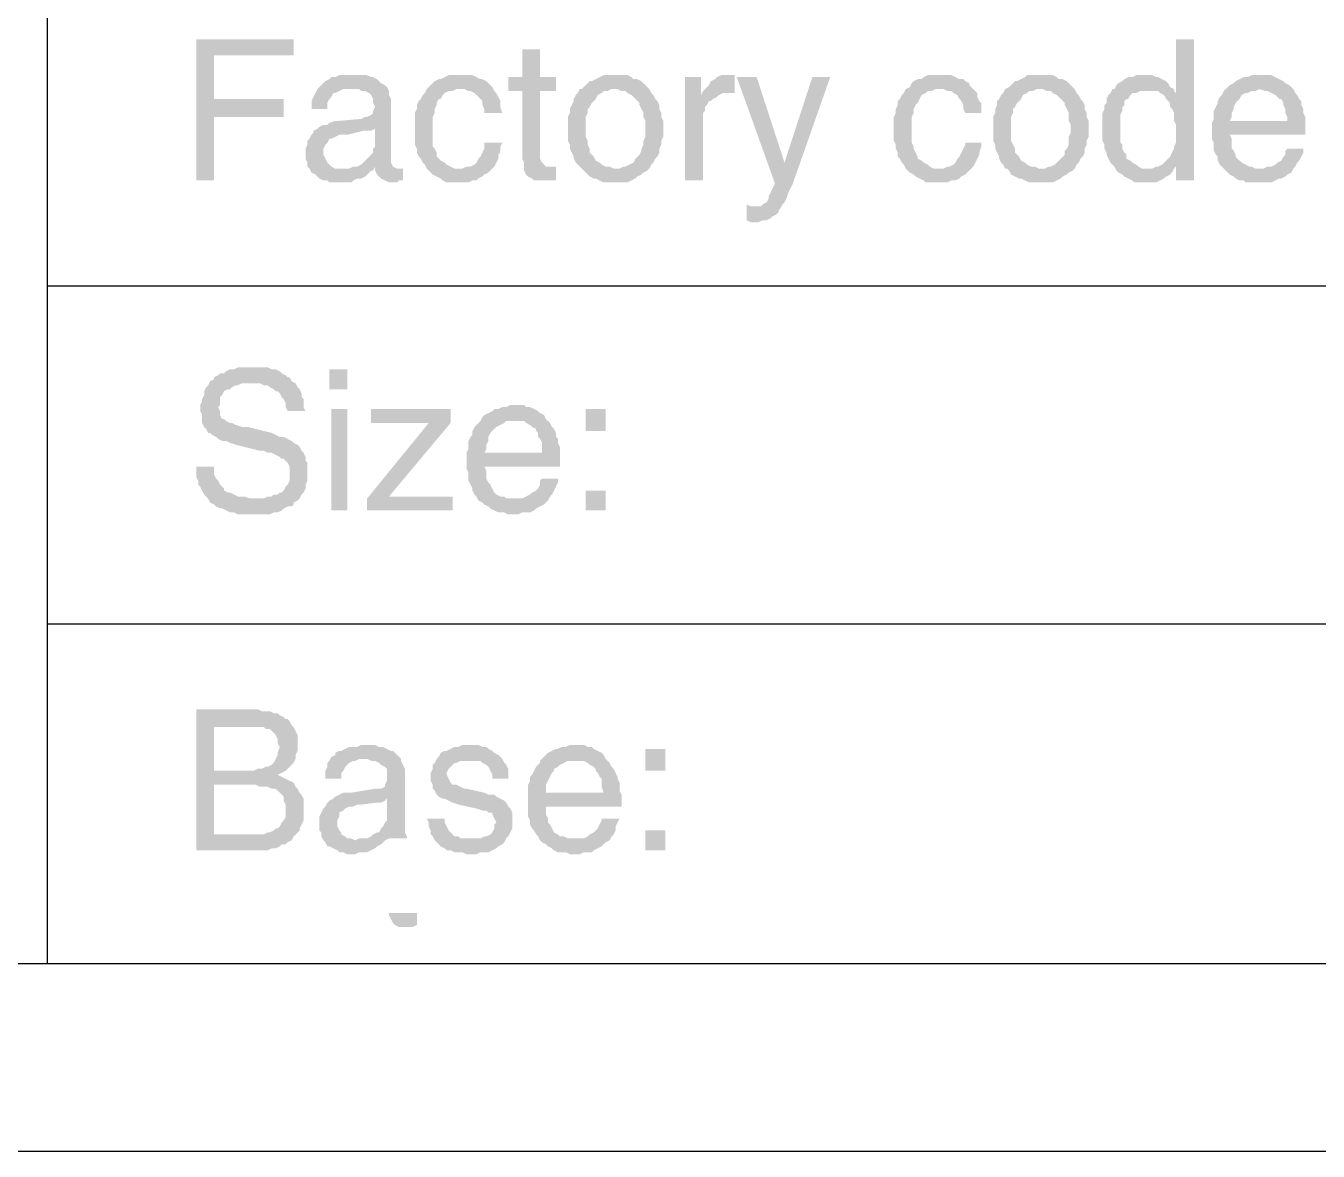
# Model space of a CAD drawing. Header units: inches. Extents: x 3613 to 8393, y -2205 to -794.
# Drawn here: x 3632.26 to 3661.61, y -1525.35 to -1499.8 of the extents above; entities that cross this region are included whole.
import ezdxf

# ---------------------------------------------------------------- set-up
doc = ezdxf.new("R2010")
doc.units = ezdxf.units.IN
doc.header["$MEASUREMENT"] = 0

msp = doc.modelspace()

# ---------------------------------------------------------------- hatches: boundary and pattern name
at = {"transparency": 33554559}
for points in [[(3638.342, -1500.109), (3636.13, -1500.109), (3636.13, -1503.313), (3636.536, -1503.313), (3636.536, -1501.869), (3638.116, -1501.869), (3638.116, -1501.463), (3636.536, -1501.463), (3636.536, -1500.47), (3638.342, -1500.47), (3638.342, -1500.289)], [(3658.786, -1500.109), (3658.38, -1500.109), (3658.38, -1501.328), (3658.019, -1501.328), (3658.109, -1501.373), (3658.155, -1501.463), (3658.2, -1501.508), (3658.245, -1501.553), (3658.245, -1501.643), (3658.29, -1501.689), (3658.335, -1501.779), (3658.335, -1501.959), (3658.38, -1502.05), (3658.38, -1502.456), (3658.335, -1502.546), (3658.335, -1502.591), (3658.29, -1502.681), (3658.245, -1502.772), (3658.2, -1502.817), (3658.2, -1502.817), (3658.109, -1502.907), (3658.064, -1502.952), (3657.974, -1502.997), (3658.38, -1502.997), (3658.38, -1503.313), (3658.786, -1503.313)], [(3643.938, -1500.335), (3643.532, -1500.335), (3643.532, -1500.966), (3643.216, -1500.966), (3643.216, -1501.282), (3643.532, -1501.282), (3643.532, -1502.817), (3643.577, -1502.907), (3643.577, -1503.088), (3643.622, -1503.178), (3643.667, -1503.223), (3643.667, -1503.223), (3643.757, -1503.268), (3643.803, -1503.313), (3644.299, -1503.313), (3644.299, -1502.997), (3644.073, -1502.997), (3644.028, -1502.952), (3643.983, -1502.907), (3643.938, -1502.817), (3643.938, -1501.282), (3644.299, -1501.282), (3644.299, -1500.966), (3643.938, -1500.966)], [(3639.696, -1500.921), (3639.38, -1500.921), (3639.289, -1500.966), (3639.199, -1500.966), (3639.154, -1501.012), (3639.064, -1501.057), (3639.019, -1501.102), (3638.973, -1501.147), (3638.928, -1501.192), (3638.883, -1501.237), (3638.838, -1501.328), (3638.793, -1501.418), (3638.748, -1501.508), (3638.748, -1501.689), (3639.109, -1501.689), (3639.109, -1501.553), (3639.154, -1501.463), (3639.199, -1501.418), (3639.244, -1501.328), (3639.289, -1501.328), (3639.38, -1501.282), (3639.47, -1501.237), (3639.65, -1501.237), (3640.463, -1501.192), (3640.418, -1501.147), (3640.327, -1501.102), (3640.282, -1501.057), (3640.237, -1501.012), (3640.147, -1500.966), (3640.102, -1500.966), (3640.011, -1500.921), (3639.786, -1500.921)], [(3642.133, -1500.921), (3641.862, -1500.921), (3641.772, -1500.966), (3641.681, -1501.012), (3641.636, -1501.012), (3641.546, -1501.057), (3641.501, -1501.102), (3641.411, -1501.192), (3641.365, -1501.237), (3642.223, -1501.237), (3642.313, -1501.282), (3642.358, -1501.282), (3642.449, -1501.328), (3642.494, -1501.373), (3642.584, -1501.463), (3642.629, -1501.508), (3642.629, -1501.598), (3642.674, -1501.689), (3642.674, -1501.779), (3643.08, -1501.779), (3643.035, -1501.643), (3643.035, -1501.508), (3642.99, -1501.418), (3642.945, -1501.328), (3642.9, -1501.282), (3642.855, -1501.192), (3642.81, -1501.147), (3642.765, -1501.102), (3642.719, -1501.057), (3642.629, -1501.012), (3642.584, -1501.012), (3642.494, -1500.966), (3642.403, -1500.921), (3642.223, -1500.921)], [(3645.653, -1500.921), (3645.382, -1500.921), (3645.292, -1500.966), (3645.202, -1501.012), (3645.111, -1501.057), (3645.066, -1501.057), (3644.976, -1501.147), (3644.931, -1501.192), (3644.886, -1501.237), (3644.841, -1501.237), (3644.795, -1501.328), (3644.75, -1501.373), (3644.705, -1501.463), (3644.705, -1501.508), (3644.66, -1501.598), (3644.615, -1501.689), (3644.615, -1501.779), (3644.57, -1501.869), (3644.57, -1502.14), (3644.57, -1502.411), (3644.615, -1502.501), (3644.615, -1502.591), (3644.66, -1502.681), (3644.705, -1502.772), (3644.705, -1502.817), (3644.75, -1502.907), (3644.795, -1502.952), (3644.886, -1503.043), (3645.653, -1503.043), (3645.608, -1503.043), (3645.518, -1502.997), (3645.427, -1502.997), (3645.337, -1502.952), (3645.292, -1502.907), (3645.202, -1502.862), (3645.157, -1502.772), (3645.111, -1502.727), (3645.066, -1502.681), (3645.066, -1502.591), (3645.021, -1502.501), (3645.021, -1502.411), (3644.976, -1502.32), (3644.976, -1501.869), (3645.021, -1501.779), (3645.021, -1501.689), (3645.066, -1501.643), (3645.111, -1501.553), (3645.157, -1501.508), (3645.202, -1501.463), (3645.247, -1501.373), (3645.337, -1501.328), (3645.382, -1501.282), (3645.472, -1501.282), (3645.563, -1501.237), (3646.42, -1501.237), (3646.375, -1501.192), (3646.285, -1501.102), (3646.24, -1501.057), (3646.149, -1501.012), (3646.059, -1501.012), (3646.014, -1500.966), (3645.924, -1500.921), (3645.743, -1500.921)], [(3647.594, -1500.966), (3647.233, -1500.966), (3647.233, -1503.313), (3647.639, -1503.313), (3647.639, -1501.779), (3647.684, -1501.734), (3647.684, -1501.643), (3647.729, -1501.598), (3647.774, -1501.508), (3647.819, -1501.508), (3647.864, -1501.463), (3647.955, -1501.418), (3647.594, -1501.373)], [(3648.271, -1500.921), (3648.045, -1500.921), (3647.955, -1500.966), (3647.91, -1501.012), (3647.819, -1501.057), (3647.774, -1501.147), (3647.729, -1501.192), (3647.684, -1501.237), (3647.639, -1501.282), (3648.271, -1501.328), (3648.361, -1501.328), (3648.361, -1500.921), (3648.361, -1500.921)], [(3648.857, -1500.966), (3648.406, -1500.966), (3649.264, -1503.358), (3649.489, -1502.907)], [(3650.527, -1500.966), (3650.121, -1500.966), (3649.489, -1502.907), (3649.264, -1503.358), (3649.264, -1503.404), (3649.264, -1503.404), (3649.218, -1503.494), (3649.173, -1503.584), (3649.128, -1503.674), (3649.128, -1503.72), (3649.083, -1503.81), (3648.993, -1503.855), (3648.948, -1503.9), (3648.857, -1503.9), (3649.399, -1503.945), (3649.444, -1503.855), (3649.489, -1503.81), (3649.534, -1503.72), (3649.579, -1503.584), (3649.625, -1503.494), (3649.67, -1503.404)], [(3653.01, -1500.921), (3652.739, -1500.921), (3652.648, -1500.966), (3652.603, -1501.012), (3652.513, -1501.012), (3652.423, -1501.057), (3652.378, -1501.102), (3652.333, -1501.192), (3652.242, -1501.237), (3653.1, -1501.237), (3653.19, -1501.282), (3653.28, -1501.282), (3653.325, -1501.328), (3653.416, -1501.373), (3653.461, -1501.463), (3653.506, -1501.508), (3653.551, -1501.598), (3653.551, -1501.689), (3653.596, -1501.779), (3653.957, -1501.779), (3653.957, -1501.553), (3653.912, -1501.508), (3653.867, -1501.418), (3653.867, -1501.328), (3653.822, -1501.282), (3653.732, -1501.192), (3653.686, -1501.147), (3653.686, -1501.102), (3653.596, -1501.057), (3653.551, -1501.012), (3653.461, -1501.012), (3653.371, -1500.966), (3653.28, -1500.921), (3653.1, -1500.921)], [(3655.311, -1500.921), (3654.995, -1500.921), (3654.95, -1500.966), (3654.86, -1501.012), (3654.77, -1501.057), (3654.725, -1501.057), (3654.634, -1501.147), (3654.589, -1501.192), (3654.499, -1501.237), (3654.499, -1501.237), (3654.454, -1501.328), (3654.409, -1501.373), (3654.363, -1501.463), (3654.318, -1501.508), (3654.318, -1501.598), (3654.273, -1501.689), (3654.273, -1501.779), (3654.228, -1501.869), (3654.228, -1502.14), (3654.228, -1502.411), (3654.273, -1502.501), (3654.273, -1502.591), (3654.318, -1502.681), (3654.363, -1502.772), (3654.363, -1502.817), (3654.409, -1502.907), (3654.454, -1502.952), (3654.499, -1503.043), (3655.311, -1503.043), (3655.266, -1503.043), (3655.176, -1502.997), (3655.086, -1502.997), (3654.995, -1502.952), (3654.95, -1502.907), (3654.86, -1502.862), (3654.815, -1502.772), (3654.77, -1502.727), (3654.725, -1502.681), (3654.725, -1502.591), (3654.679, -1502.501), (3654.634, -1502.411), (3654.634, -1501.869), (3654.679, -1501.779), (3654.679, -1501.689), (3654.725, -1501.643), (3654.77, -1501.553), (3654.815, -1501.508), (3654.86, -1501.463), (3654.905, -1501.373), (3654.995, -1501.328), (3655.04, -1501.282), (3655.131, -1501.282), (3655.221, -1501.237), (3656.078, -1501.237), (3656.033, -1501.192), (3655.943, -1501.102), (3655.898, -1501.057), (3655.808, -1501.012), (3655.717, -1501.012), (3655.672, -1500.966), (3655.582, -1500.921), (3655.402, -1500.921)], [(3657.658, -1500.921), (3657.478, -1500.921), (3657.387, -1500.966), (3657.297, -1500.966), (3657.207, -1501.012), (3657.162, -1501.057), (3657.071, -1501.102), (3657.026, -1501.147), (3656.981, -1501.237), (3656.936, -1501.237), (3657.748, -1501.282), (3657.974, -1501.282), (3658.019, -1501.328), (3658.38, -1501.328), (3658.335, -1501.282), (3658.335, -1501.237), (3658.245, -1501.192), (3658.2, -1501.102), (3658.155, -1501.057), (3658.064, -1501.012), (3657.974, -1500.966), (3657.929, -1500.966), (3657.839, -1500.921), (3657.748, -1500.921)], [(3660.321, -1500.921), (3660.095, -1500.921), (3660.005, -1500.966), (3659.915, -1500.966), (3659.824, -1501.012), (3659.734, -1501.057), (3659.689, -1501.102), (3659.599, -1501.147), (3659.554, -1501.192), (3659.509, -1501.237), (3660.276, -1501.237), (3660.411, -1501.282), (3660.456, -1501.282), (3660.547, -1501.328), (3660.637, -1501.373), (3660.682, -1501.418), (3660.727, -1501.463), (3660.772, -1501.463), (3660.817, -1501.553), (3660.817, -1501.598), (3660.863, -1501.689), (3660.863, -1501.779), (3660.908, -1501.869), (3660.908, -1501.959), (3659.599, -1501.959), (3659.193, -1502.005), (3659.193, -1502.366), (3659.238, -1502.456), (3659.238, -1502.636), (3659.283, -1502.727), (3659.328, -1502.772), (3659.328, -1502.862), (3659.373, -1502.952), (3659.418, -1502.997), (3659.463, -1503.043), (3660.276, -1503.043), (3660.186, -1503.043), (3660.095, -1502.997), (3660.05, -1502.997), (3659.96, -1502.952), (3659.87, -1502.907), (3659.824, -1502.862), (3659.779, -1502.817), (3659.734, -1502.772), (3659.734, -1502.727), (3659.689, -1502.636), (3659.644, -1502.591), (3659.644, -1502.366), (3659.599, -1502.275), (3661.314, -1502.275), (3661.314, -1501.869), (3661.269, -1501.779), (3661.269, -1501.689), (3661.224, -1501.598), (3661.224, -1501.508), (3661.178, -1501.463), (3661.133, -1501.373), (3661.088, -1501.328), (3661.043, -1501.237), (3660.998, -1501.192), (3660.953, -1501.147), (3660.863, -1501.102), (3660.817, -1501.057), (3660.727, -1501.012), (3660.637, -1500.966), (3660.547, -1500.921), (3660.411, -1500.921)], [(3640.463, -1501.192), (3639.65, -1501.237), (3639.831, -1501.237), (3639.876, -1501.282), (3639.966, -1501.282), (3640.057, -1501.328), (3640.102, -1501.373), (3640.147, -1501.463), (3640.147, -1501.553), (3640.192, -1501.643), (3640.192, -1501.643), (3640.147, -1501.734), (3640.147, -1501.779), (3640.102, -1501.824), (3640.011, -1501.869), (3639.966, -1501.869), (3639.876, -1501.914), (3639.38, -1501.959), (3639.289, -1501.959), (3639.154, -1502.005), (3639.109, -1502.05), (3639.019, -1502.05), (3638.928, -1502.095), (3640.192, -1502.14), (3640.192, -1502.546), (3640.192, -1502.546), (3640.147, -1502.591), (3640.147, -1502.681), (3640.102, -1502.727), (3640.011, -1502.817), (3639.966, -1502.862), (3639.921, -1502.907), (3639.876, -1502.952), (3639.786, -1502.997), (3639.696, -1502.997), (3639.605, -1503.043), (3638.703, -1503.043), (3638.748, -1503.133), (3638.838, -1503.178), (3638.883, -1503.223), (3638.928, -1503.268), (3639.019, -1503.313), (3639.109, -1503.313), (3639.154, -1503.358), (3639.65, -1503.358), (3639.696, -1503.313), (3639.786, -1503.268), (3639.876, -1503.268), (3639.966, -1503.223), (3640.011, -1503.178), (3640.102, -1503.088), (3640.147, -1503.088), (3640.192, -1502.997), (3640.598, -1502.997), (3640.553, -1502.907), (3640.553, -1501.463), (3640.508, -1501.373), (3640.508, -1501.282)], [(3641.365, -1501.237), (3641.32, -1501.328), (3641.275, -1501.373), (3641.23, -1501.463), (3641.185, -1501.508), (3641.14, -1501.598), (3641.14, -1501.689), (3641.095, -1501.779), (3641.095, -1502.501), (3641.14, -1502.591), (3641.14, -1502.681), (3641.185, -1502.772), (3641.23, -1502.817), (3641.275, -1502.907), (3641.32, -1502.952), (3641.365, -1503.043), (3642.088, -1503.043), (3641.997, -1503.043), (3641.907, -1502.997), (3641.817, -1502.952), (3641.772, -1502.907), (3641.681, -1502.862), (3641.636, -1502.817), (3641.591, -1502.772), (3641.591, -1502.681), (3641.546, -1502.591), (3641.501, -1502.546), (3641.501, -1501.869), (3641.546, -1501.779), (3641.546, -1501.689), (3641.591, -1501.598), (3641.591, -1501.553), (3641.636, -1501.463), (3641.681, -1501.463), (3641.726, -1501.373), (3641.772, -1501.328), (3641.862, -1501.282), (3641.952, -1501.282), (3642.042, -1501.237), (3642.133, -1501.237)], [(3646.42, -1501.237), (3645.653, -1501.237), (3645.698, -1501.237), (3645.788, -1501.282), (3645.879, -1501.282), (3645.924, -1501.328), (3646.014, -1501.373), (3646.059, -1501.418), (3646.149, -1501.508), (3646.195, -1501.553), (3646.195, -1501.598), (3646.24, -1501.689), (3646.285, -1501.779), (3646.285, -1501.869), (3646.33, -1501.959), (3646.33, -1502.32), (3646.285, -1502.411), (3646.285, -1502.501), (3646.24, -1502.591), (3646.24, -1502.636), (3646.195, -1502.727), (3646.149, -1502.772), (3646.104, -1502.817), (3646.059, -1502.907), (3645.969, -1502.952), (3645.879, -1502.997), (3645.833, -1502.997), (3645.743, -1503.043), (3644.886, -1503.043), (3644.931, -1503.088), (3645.021, -1503.178), (3645.066, -1503.223), (3645.157, -1503.268), (3645.202, -1503.268), (3645.292, -1503.313), (3645.382, -1503.358), (3645.924, -1503.358), (3646.014, -1503.313), (3646.104, -1503.268), (3646.149, -1503.223), (3646.24, -1503.178), (3646.285, -1503.133), (3646.375, -1503.088), (3646.42, -1503.043), (3646.42, -1503.043), (3646.465, -1502.952), (3646.51, -1502.907), (3646.556, -1502.817), (3646.601, -1502.772), (3646.646, -1502.681), (3646.646, -1502.591), (3646.691, -1502.501), (3646.691, -1502.411), (3646.736, -1502.32), (3646.736, -1502.14), (3646.736, -1501.959), (3646.691, -1501.869), (3646.691, -1501.779), (3646.646, -1501.689), (3646.646, -1501.598), (3646.601, -1501.508), (3646.556, -1501.463), (3646.51, -1501.373), (3646.465, -1501.328)], [(3647.639, -1501.282), (3647.594, -1501.373), (3647.955, -1501.418), (3648, -1501.373), (3648.09, -1501.328), (3648.271, -1501.328)], [(3652.242, -1501.237), (3652.197, -1501.328), (3652.152, -1501.373), (3652.107, -1501.463), (3652.062, -1501.508), (3652.062, -1501.598), (3652.017, -1501.689), (3652.017, -1501.779), (3651.971, -1501.869), (3651.971, -1502.411), (3652.017, -1502.501), (3652.017, -1502.591), (3652.062, -1502.681), (3652.062, -1502.772), (3652.107, -1502.817), (3652.152, -1502.907), (3652.197, -1502.952), (3652.242, -1503.043), (3653.01, -1503.043), (3652.874, -1503.043), (3652.784, -1502.997), (3652.739, -1502.952), (3652.648, -1502.907), (3652.603, -1502.862), (3652.513, -1502.817), (3652.513, -1502.772), (3652.468, -1502.681), (3652.423, -1502.591), (3652.423, -1502.546), (3652.378, -1502.456), (3652.378, -1501.869), (3652.423, -1501.779), (3652.423, -1501.689), (3652.468, -1501.598), (3652.513, -1501.553), (3652.558, -1501.463), (3652.558, -1501.463), (3652.603, -1501.373), (3652.694, -1501.328), (3652.739, -1501.282), (3652.829, -1501.282), (3652.919, -1501.237), (3653.01, -1501.237)], [(3656.078, -1501.237), (3655.311, -1501.237), (3655.356, -1501.237), (3655.447, -1501.282), (3655.537, -1501.282), (3655.582, -1501.328), (3655.672, -1501.373), (3655.717, -1501.418), (3655.808, -1501.508), (3655.853, -1501.553), (3655.853, -1501.598), (3655.898, -1501.689), (3655.943, -1501.779), (3655.943, -1501.959), (3655.988, -1502.05), (3655.988, -1502.23), (3655.943, -1502.32), (3655.943, -1502.501), (3655.898, -1502.591), (3655.853, -1502.636), (3655.853, -1502.727), (3655.808, -1502.772), (3655.763, -1502.817), (3655.672, -1502.907), (3655.627, -1502.952), (3655.537, -1502.997), (3655.492, -1502.997), (3655.402, -1503.043), (3654.544, -1503.043), (3654.589, -1503.088), (3654.634, -1503.178), (3654.725, -1503.223), (3654.815, -1503.268), (3654.86, -1503.268), (3654.95, -1503.313), (3655.04, -1503.358), (3655.582, -1503.358), (3655.672, -1503.313), (3655.763, -1503.268), (3655.808, -1503.223), (3655.898, -1503.178), (3655.943, -1503.133), (3656.033, -1503.088), (3656.078, -1503.043), (3656.078, -1503.043), (3656.124, -1502.952), (3656.169, -1502.907), (3656.214, -1502.817), (3656.259, -1502.772), (3656.304, -1502.681), (3656.304, -1502.591), (3656.349, -1502.501), (3656.349, -1502.411), (3656.394, -1502.32), (3656.394, -1502.14), (3656.394, -1501.959), (3656.349, -1501.869), (3656.349, -1501.779), (3656.304, -1501.689), (3656.304, -1501.598), (3656.259, -1501.508), (3656.214, -1501.463), (3656.169, -1501.373), (3656.124, -1501.328)], [(3656.936, -1501.237), (3656.891, -1501.328), (3656.846, -1501.373), (3656.801, -1501.463), (3656.801, -1501.553), (3656.755, -1501.598), (3656.755, -1501.689), (3656.71, -1501.779), (3656.71, -1502.411), (3656.755, -1502.501), (3656.755, -1502.591), (3656.801, -1502.681), (3656.801, -1502.727), (3656.846, -1502.817), (3656.891, -1502.907), (3656.936, -1502.952), (3656.981, -1502.997), (3657.026, -1503.088), (3657.071, -1503.133), (3657.162, -1503.178), (3657.207, -1503.223), (3657.297, -1503.268), (3657.387, -1503.313), (3657.432, -1503.358), (3657.929, -1503.358), (3658.019, -1503.313), (3658.109, -1503.268), (3658.155, -1503.223), (3658.245, -1503.178), (3658.29, -1503.133), (3658.335, -1503.043), (3657.613, -1503.043), (3657.523, -1502.997), (3657.478, -1502.952), (3657.387, -1502.907), (3657.342, -1502.862), (3657.252, -1502.817), (3657.252, -1502.727), (3657.207, -1502.681), (3657.162, -1502.591), (3657.162, -1502.501), (3657.117, -1502.456), (3657.117, -1501.824), (3657.162, -1501.734), (3657.162, -1501.643), (3657.207, -1501.598), (3657.207, -1501.508), (3657.252, -1501.463), (3657.297, -1501.463), (3657.342, -1501.373), (3657.387, -1501.328), (3657.478, -1501.328), (3657.568, -1501.282), (3657.748, -1501.282)], [(3659.509, -1501.237), (3659.463, -1501.282), (3659.418, -1501.373), (3659.373, -1501.418), (3659.328, -1501.508), (3659.328, -1501.553), (3659.283, -1501.643), (3659.238, -1501.734), (3659.238, -1501.914), (3659.193, -1502.005), (3659.599, -1501.959), (3659.644, -1501.869), (3659.644, -1501.779), (3659.689, -1501.689), (3659.689, -1501.643), (3659.734, -1501.553), (3659.779, -1501.508), (3659.824, -1501.463), (3659.87, -1501.373), (3659.96, -1501.328), (3660.005, -1501.328), (3660.095, -1501.282), (3660.186, -1501.282), (3660.276, -1501.237)], [(3638.928, -1502.095), (3638.883, -1502.14), (3638.793, -1502.185), (3638.793, -1502.23), (3638.748, -1502.275), (3638.703, -1502.366), (3638.657, -1502.411), (3638.657, -1502.501), (3638.612, -1502.591), (3638.612, -1502.817), (3638.657, -1502.907), (3638.657, -1502.997), (3638.703, -1503.043), (3639.425, -1503.043), (3639.289, -1503.043), (3639.199, -1502.997), (3639.154, -1502.952), (3639.109, -1502.907), (3639.064, -1502.817), (3639.019, -1502.727), (3639.019, -1502.591), (3639.064, -1502.501), (3639.109, -1502.456), (3639.154, -1502.366), (3639.199, -1502.366), (3639.289, -1502.32), (3639.38, -1502.275), (3639.56, -1502.275), (3639.921, -1502.185), (3640.102, -1502.185), (3640.192, -1502.14)], [(3643.08, -1502.456), (3642.674, -1502.456), (3642.674, -1502.591), (3642.629, -1502.681), (3642.584, -1502.772), (3642.539, -1502.817), (3642.494, -1502.907), (3642.449, -1502.952), (3642.358, -1502.997), (3642.268, -1502.997), (3642.178, -1503.043), (3641.365, -1503.043), (3641.411, -1503.088), (3641.456, -1503.133), (3641.501, -1503.178), (3641.591, -1503.223), (3641.681, -1503.268), (3641.726, -1503.313), (3641.817, -1503.358), (3642.313, -1503.358), (3642.403, -1503.313), (3642.494, -1503.313), (3642.539, -1503.268), (3642.629, -1503.223), (3642.674, -1503.178), (3642.765, -1503.133), (3642.81, -1503.088), (3642.855, -1503.043), (3642.9, -1502.997), (3642.945, -1502.907), (3642.99, -1502.817), (3642.99, -1502.727), (3643.035, -1502.681), (3643.035, -1502.546)], [(3653.957, -1502.456), (3653.596, -1502.456), (3653.596, -1502.501), (3653.551, -1502.591), (3653.506, -1502.681), (3653.461, -1502.772), (3653.416, -1502.817), (3653.371, -1502.907), (3653.325, -1502.952), (3653.235, -1502.997), (3653.19, -1502.997), (3653.1, -1503.043), (3652.242, -1503.043), (3652.287, -1503.088), (3652.333, -1503.133), (3652.423, -1503.178), (3652.468, -1503.223), (3652.558, -1503.268), (3652.648, -1503.313), (3652.694, -1503.358), (3653.19, -1503.358), (3653.28, -1503.313), (3653.371, -1503.313), (3653.461, -1503.268), (3653.506, -1503.223), (3653.596, -1503.178), (3653.641, -1503.133), (3653.686, -1503.088), (3653.732, -1503.043), (3653.777, -1502.997), (3653.822, -1502.907), (3653.867, -1502.817), (3653.912, -1502.727), (3653.912, -1502.681), (3653.957, -1502.546)], [(3661.269, -1502.591), (3660.908, -1502.591), (3660.863, -1502.636), (3660.863, -1502.727), (3660.817, -1502.772), (3660.772, -1502.862), (3660.682, -1502.907), (3660.637, -1502.952), (3660.547, -1502.997), (3660.456, -1502.997), (3660.366, -1503.043), (3659.463, -1503.043), (3659.554, -1503.133), (3659.599, -1503.178), (3659.689, -1503.223), (3659.734, -1503.268), (3659.824, -1503.313), (3659.915, -1503.313), (3659.96, -1503.358), (3660.547, -1503.358), (3660.637, -1503.313), (3660.727, -1503.268), (3660.772, -1503.268), (3660.863, -1503.223), (3660.908, -1503.178), (3660.998, -1503.133), (3661.043, -1503.043), (3661.088, -1502.997), (3661.133, -1502.907), (3661.178, -1502.862), (3661.224, -1502.772), (3661.269, -1502.681)], [(3640.598, -1502.997), (3640.192, -1502.997), (3640.192, -1503.088), (3640.688, -1503.043), (3640.688, -1503.043)], [(3640.824, -1503.043), (3640.688, -1503.043), (3640.192, -1503.088), (3640.237, -1503.178), (3640.282, -1503.223), (3640.282, -1503.223), (3640.327, -1503.268), (3640.418, -1503.313), (3640.508, -1503.358), (3640.688, -1503.358), (3640.734, -1503.313), (3640.824, -1503.313)], [(3657.974, -1502.997), (3657.929, -1502.997), (3657.839, -1503.043), (3657.748, -1503.043), (3658.335, -1503.043), (3658.38, -1502.997)], [(3648.632, -1503.855), (3648.632, -1504.216), (3648.632, -1504.216), (3648.722, -1504.261), (3648.902, -1504.261), (3648.993, -1504.216), (3649.083, -1504.216), (3649.173, -1504.171), (3649.218, -1504.126), (3649.309, -1504.081), (3649.354, -1504.035), (3649.354, -1503.99), (3649.399, -1503.945), (3648.857, -1503.9), (3648.722, -1503.9)], [(3637.394, -1507.556), (3637.078, -1507.556), (3636.988, -1507.601), (3636.897, -1507.601), (3636.807, -1507.646), (3636.762, -1507.691), (3636.672, -1507.691), (3636.627, -1507.736), (3636.536, -1507.781), (3636.536, -1507.827), (3636.446, -1507.872), (3637.394, -1507.917), (3637.574, -1507.917), (3637.665, -1507.962), (3637.755, -1507.962), (3637.8, -1508.007), (3637.89, -1508.052), (3637.935, -1508.097), (3637.98, -1508.097), (3638.026, -1508.142), (3638.071, -1508.233), (3638.116, -1508.278), (3638.161, -1508.368), (3638.161, -1508.458), (3638.206, -1508.549), (3638.612, -1508.549), (3638.567, -1508.458), (3638.567, -1508.278), (3638.522, -1508.233), (3638.522, -1508.142), (3638.477, -1508.052), (3638.432, -1508.007), (3638.387, -1507.917), (3638.296, -1507.872), (3638.251, -1507.781), (3638.206, -1507.781), (3638.161, -1507.736), (3638.071, -1507.691), (3638.026, -1507.646), (3637.935, -1507.601), (3637.845, -1507.601), (3637.755, -1507.556), (3637.484, -1507.556)], [(3639.56, -1508.052), (3639.56, -1507.601), (3639.154, -1507.601), (3639.154, -1508.052)], [(3636.446, -1507.872), (3636.401, -1507.962), (3636.356, -1508.007), (3636.311, -1508.097), (3636.311, -1508.188), (3636.265, -1508.278), (3636.265, -1508.323), (3636.22, -1508.413), (3636.22, -1508.549), (3636.22, -1508.549), (3636.265, -1508.639), (3636.265, -1508.819), (3636.311, -1508.91), (3636.356, -1508.955), (3636.401, -1509.045), (3636.446, -1509.045), (3636.491, -1509.09), (3636.581, -1509.135), (3636.627, -1509.181), (3636.717, -1509.226), (3636.807, -1509.226), (3636.897, -1509.271), (3637.033, -1509.316), (3637.574, -1509.451), (3637.665, -1509.451), (3637.755, -1509.496), (3637.845, -1509.496), (3637.935, -1509.542), (3638.026, -1509.587), (3638.071, -1509.632), (3638.116, -1509.632), (3638.161, -1509.677), (3638.206, -1509.722), (3638.251, -1509.812), (3638.251, -1510.128), (3638.206, -1510.219), (3638.161, -1510.264), (3638.116, -1510.354), (3638.071, -1510.399), (3638.026, -1510.399), (3637.98, -1510.444), (3637.89, -1510.444), (3637.845, -1510.489), (3637.755, -1510.489), (3637.665, -1510.534), (3636.401, -1510.534), (3636.446, -1510.625), (3636.536, -1510.67), (3636.581, -1510.715), (3636.672, -1510.76), (3636.717, -1510.76), (3636.807, -1510.805), (3636.897, -1510.85), (3636.988, -1510.85), (3637.078, -1510.896), (3637.8, -1510.896), (3637.89, -1510.85), (3637.98, -1510.85), (3638.071, -1510.805), (3638.116, -1510.76), (3638.206, -1510.715), (3638.296, -1510.715), (3638.342, -1510.67), (3638.342, -1510.625), (3638.432, -1510.58), (3638.477, -1510.534), (3638.522, -1510.444), (3638.567, -1510.399), (3638.612, -1510.309), (3638.612, -1510.219), (3638.657, -1510.128), (3638.657, -1509.948), (3638.657, -1509.722), (3638.612, -1509.677), (3638.612, -1509.587), (3638.567, -1509.496), (3638.522, -1509.451), (3638.477, -1509.361), (3638.477, -1509.361), (3638.432, -1509.316), (3638.342, -1509.271), (3638.296, -1509.226), (3638.206, -1509.181), (3638.116, -1509.135), (3638.026, -1509.135), (3637.935, -1509.09), (3637.845, -1509.045), (3637.304, -1508.91), (3637.168, -1508.91), (3637.033, -1508.865), (3636.942, -1508.819), (3636.897, -1508.819), (3636.807, -1508.774), (3636.762, -1508.729), (3636.717, -1508.729), (3636.672, -1508.639), (3636.672, -1508.549), (3636.627, -1508.458), (3636.672, -1508.413), (3636.672, -1508.233), (3636.717, -1508.188), (3636.762, -1508.097), (3636.852, -1508.052), (3636.897, -1508.052), (3636.942, -1508.007), (3637.033, -1507.962), (3637.078, -1507.962), (3637.168, -1507.917), (3637.394, -1507.917)], [(3639.56, -1510.805), (3639.56, -1508.504), (3639.199, -1508.504), (3639.199, -1510.805)], [(3641.907, -1508.504), (3640.102, -1508.504), (3640.102, -1508.819), (3641.411, -1508.819), (3640.011, -1510.534), (3640.011, -1510.805), (3641.952, -1510.805), (3641.952, -1510.489), (3640.508, -1510.489), (3641.907, -1508.819), (3641.907, -1508.639)], [(3643.396, -1508.413), (3643.261, -1508.413), (3643.171, -1508.458), (3643.08, -1508.458), (3642.99, -1508.504), (3642.9, -1508.504), (3642.855, -1508.549), (3642.765, -1508.594), (3642.674, -1508.639), (3642.629, -1508.684), (3642.584, -1508.774), (3643.577, -1508.774), (3643.622, -1508.819), (3643.712, -1508.865), (3643.757, -1508.91), (3643.848, -1508.955), (3643.848, -1509), (3643.893, -1509.045), (3643.893, -1509.135), (3643.938, -1509.181), (3643.983, -1509.271), (3643.983, -1509.496), (3642.268, -1509.496), (3642.268, -1509.858), (3642.313, -1509.948), (3642.313, -1510.128), (3642.358, -1510.219), (3642.403, -1510.309), (3642.403, -1510.354), (3642.449, -1510.444), (3642.494, -1510.489), (3642.539, -1510.58), (3643.351, -1510.534), (3643.171, -1510.534), (3643.126, -1510.489), (3643.035, -1510.489), (3642.945, -1510.444), (3642.9, -1510.399), (3642.855, -1510.309), (3642.855, -1510.309), (3642.81, -1510.219), (3642.765, -1510.173), (3642.719, -1510.083), (3642.719, -1509.903), (3642.674, -1509.812), (3644.389, -1509.812), (3644.389, -1509.361), (3644.344, -1509.271), (3644.344, -1509.181), (3644.299, -1509.135), (3644.299, -1509.045), (3644.254, -1508.955), (3644.209, -1508.91), (3644.164, -1508.819), (3644.118, -1508.774), (3644.073, -1508.729), (3644.028, -1508.639), (3643.938, -1508.594), (3643.893, -1508.549), (3643.803, -1508.504), (3643.712, -1508.458), (3643.622, -1508.458), (3643.577, -1508.413), (3643.487, -1508.413)], [(3645.427, -1509), (3645.427, -1508.504), (3644.976, -1508.504), (3644.976, -1509)], [(3642.584, -1508.774), (3642.539, -1508.819), (3642.494, -1508.865), (3642.449, -1508.91), (3642.403, -1509), (3642.403, -1509.09), (3642.358, -1509.135), (3642.313, -1509.226), (3642.313, -1509.406), (3642.268, -1509.496), (3642.674, -1509.496), (3642.719, -1509.406), (3642.719, -1509.316), (3642.765, -1509.226), (3642.765, -1509.135), (3642.81, -1509.045), (3642.855, -1509), (3642.9, -1508.955), (3642.945, -1508.91), (3643.035, -1508.865), (3643.126, -1508.819), (3643.171, -1508.774), (3643.351, -1508.774)], [(3636.536, -1509.812), (3636.13, -1509.812), (3636.13, -1510.038), (3636.175, -1510.128), (3636.175, -1510.219), (3636.22, -1510.264), (3636.265, -1510.354), (3636.311, -1510.444), (3636.356, -1510.489), (3636.401, -1510.534), (3637.439, -1510.534), (3637.349, -1510.534), (3637.213, -1510.489), (3637.078, -1510.489), (3636.988, -1510.444), (3636.897, -1510.399), (3636.852, -1510.399), (3636.762, -1510.354), (3636.762, -1510.309), (3636.717, -1510.264), (3636.672, -1510.219), (3636.627, -1510.128), (3636.581, -1510.083), (3636.536, -1509.993), (3636.536, -1509.903)], [(3644.344, -1510.083), (3643.983, -1510.083), (3643.938, -1510.128), (3643.938, -1510.219), (3643.893, -1510.309), (3643.848, -1510.354), (3643.757, -1510.399), (3643.712, -1510.444), (3643.622, -1510.489), (3643.532, -1510.534), (3643.351, -1510.534), (3642.539, -1510.58), (3642.539, -1510.58), (3642.629, -1510.625), (3642.674, -1510.67), (3642.765, -1510.715), (3642.81, -1510.76), (3642.9, -1510.805), (3642.99, -1510.85), (3643.126, -1510.85), (3643.216, -1510.896), (3643.441, -1510.896), (3643.532, -1510.85), (3643.712, -1510.85), (3643.803, -1510.805), (3643.848, -1510.76), (3643.938, -1510.715), (3644.028, -1510.67), (3644.073, -1510.625), (3644.118, -1510.58), (3644.164, -1510.489), (3644.209, -1510.444), (3644.254, -1510.354), (3644.299, -1510.264), (3644.344, -1510.173)], [(3645.427, -1510.805), (3645.427, -1510.354), (3644.976, -1510.354), (3644.976, -1510.805)], [(3637.529, -1515.319), (3636.13, -1515.319), (3636.13, -1518.523), (3637.755, -1518.523), (3637.845, -1518.478), (3637.935, -1518.478), (3638.026, -1518.433), (3638.071, -1518.387), (3638.161, -1518.387), (3638.206, -1518.342), (3638.296, -1518.297), (3638.296, -1518.297), (3638.342, -1518.207), (3636.536, -1518.162), (3636.536, -1517.034), (3637.394, -1517.034), (3638.342, -1516.988), (3638.251, -1516.943), (3638.251, -1516.943), (3638.161, -1516.898), (3638.071, -1516.853), (3637.98, -1516.808), (3638.071, -1516.763), (3638.161, -1516.718), (3636.536, -1516.718), (3636.536, -1515.725), (3637.394, -1515.725), (3638.296, -1515.68), (3638.251, -1515.589), (3638.206, -1515.544), (3638.161, -1515.544), (3638.116, -1515.499), (3638.026, -1515.454), (3637.98, -1515.409), (3637.89, -1515.409), (3637.8, -1515.364), (3637.619, -1515.364)], [(3638.296, -1515.68), (3637.394, -1515.725), (3637.665, -1515.725), (3637.71, -1515.77), (3637.8, -1515.77), (3637.845, -1515.815), (3637.89, -1515.86), (3637.935, -1515.905), (3637.98, -1515.995), (3637.98, -1516.086), (3638.026, -1516.176), (3638.026, -1516.176), (3637.98, -1516.311), (3637.98, -1516.357), (3637.935, -1516.447), (3637.89, -1516.537), (3637.845, -1516.582), (3637.845, -1516.582), (3637.755, -1516.627), (3637.71, -1516.627), (3637.619, -1516.672), (3637.529, -1516.672), (3637.439, -1516.718), (3636.536, -1516.718), (3638.161, -1516.718), (3638.251, -1516.627), (3638.296, -1516.582), (3638.342, -1516.537), (3638.387, -1516.447), (3638.387, -1516.357), (3638.432, -1516.266), (3638.432, -1516.086), (3638.432, -1515.905), (3638.387, -1515.815), (3638.342, -1515.725)], [(3640.011, -1516.131), (3639.876, -1516.131), (3639.786, -1516.176), (3639.605, -1516.176), (3639.515, -1516.221), (3639.425, -1516.266), (3639.38, -1516.266), (3639.289, -1516.311), (3639.289, -1516.357), (3639.199, -1516.402), (3639.154, -1516.492), (3639.109, -1516.537), (3639.109, -1516.627), (3639.064, -1516.718), (3639.064, -1516.898), (3639.425, -1516.898), (3639.425, -1516.763), (3639.47, -1516.718), (3639.515, -1516.627), (3639.56, -1516.582), (3639.605, -1516.537), (3639.696, -1516.492), (3639.741, -1516.492), (3639.831, -1516.447), (3640.779, -1516.447), (3640.688, -1516.357), (3640.643, -1516.311), (3640.598, -1516.266), (3640.553, -1516.266), (3640.463, -1516.221), (3640.373, -1516.176), (3640.282, -1516.176), (3640.192, -1516.131), (3640.102, -1516.131)], [(3642.313, -1516.131), (3642.178, -1516.131), (3642.088, -1516.176), (3641.997, -1516.176), (3641.907, -1516.221), (3641.817, -1516.266), (3641.772, -1516.266), (3641.681, -1516.311), (3641.636, -1516.402), (3641.591, -1516.447), (3641.546, -1516.537), (3641.501, -1516.582), (3641.501, -1516.672), (3641.456, -1516.763), (3641.456, -1516.943), (3641.501, -1517.034), (3641.501, -1517.124), (3641.546, -1517.169), (3641.591, -1517.259), (3641.636, -1517.304), (3641.726, -1517.349), (3641.772, -1517.349), (3641.862, -1517.395), (3641.952, -1517.44), (3642.088, -1517.485), (3642.494, -1517.575), (3642.494, -1517.575), (3642.629, -1517.62), (3642.719, -1517.62), (3642.765, -1517.665), (3642.855, -1517.665), (3642.855, -1517.711), (3642.9, -1517.801), (3642.945, -1517.891), (3642.9, -1517.936), (3642.9, -1518.026), (3642.855, -1518.117), (3642.81, -1518.162), (3642.719, -1518.207), (3642.674, -1518.207), (3642.584, -1518.252), (3642.403, -1518.252), (3641.546, -1518.297), (3641.591, -1518.342), (3641.636, -1518.387), (3641.681, -1518.433), (3641.772, -1518.478), (3641.817, -1518.523), (3641.907, -1518.523), (3641.997, -1518.568), (3642.178, -1518.568), (3642.268, -1518.613), (3642.494, -1518.613), (3642.584, -1518.568), (3642.765, -1518.568), (3642.855, -1518.523), (3642.945, -1518.478), (3642.99, -1518.433), (3643.08, -1518.387), (3643.08, -1518.387), (3643.126, -1518.342), (3643.171, -1518.252), (3643.216, -1518.207), (3643.261, -1518.117), (3643.306, -1518.026), (3643.306, -1517.846), (3643.306, -1517.665), (3643.261, -1517.575), (3643.216, -1517.53), (3643.171, -1517.44), (3643.171, -1517.44), (3643.126, -1517.395), (3643.035, -1517.349), (3642.945, -1517.304), (3642.9, -1517.259), (3642.765, -1517.259), (3642.674, -1517.214), (3642.268, -1517.124), (3642.223, -1517.124), (3642.133, -1517.079), (3642.042, -1517.034), (3641.952, -1517.034), (3641.907, -1516.988), (3641.907, -1516.988), (3641.862, -1516.898), (3641.817, -1516.808), (3641.817, -1516.763), (3641.862, -1516.672), (3641.907, -1516.627), (3641.952, -1516.582), (3641.997, -1516.537), (3642.042, -1516.537), (3642.133, -1516.492), (3642.313, -1516.492), (3643.08, -1516.447), (3643.035, -1516.402), (3642.99, -1516.357), (3642.9, -1516.311), (3642.855, -1516.266), (3642.765, -1516.221), (3642.719, -1516.176), (3642.629, -1516.176), (3642.539, -1516.131), (3642.449, -1516.131)], [(3644.75, -1516.131), (3644.615, -1516.131), (3644.525, -1516.176), (3644.434, -1516.176), (3644.344, -1516.221), (3644.299, -1516.221), (3644.209, -1516.266), (3644.118, -1516.311), (3644.073, -1516.357), (3644.028, -1516.402), (3643.938, -1516.492), (3644.931, -1516.492), (3645.021, -1516.537), (3645.066, -1516.582), (3645.157, -1516.627), (3645.202, -1516.672), (3645.202, -1516.718), (3645.247, -1516.763), (3645.292, -1516.853), (3645.337, -1516.898), (3645.337, -1517.079), (3645.382, -1517.214), (3643.667, -1517.214), (3643.667, -1517.756), (3643.712, -1517.846), (3643.712, -1517.936), (3643.757, -1518.026), (3643.803, -1518.072), (3643.848, -1518.162), (3643.893, -1518.207), (3643.938, -1518.297), (3644.75, -1518.252), (3644.57, -1518.252), (3644.48, -1518.207), (3644.389, -1518.207), (3644.344, -1518.162), (3644.254, -1518.117), (3644.209, -1518.026), (3644.209, -1518.026), (3644.164, -1517.936), (3644.118, -1517.891), (3644.118, -1517.801), (3644.073, -1517.711), (3644.073, -1517.53), (3645.788, -1517.53), (3645.788, -1517.259), (3645.743, -1517.169), (3645.743, -1516.988), (3645.698, -1516.898), (3645.698, -1516.853), (3645.653, -1516.763), (3645.608, -1516.672), (3645.563, -1516.627), (3645.518, -1516.537), (3645.472, -1516.492), (3645.427, -1516.447), (3645.382, -1516.357), (3645.337, -1516.311), (3645.247, -1516.266), (3645.157, -1516.221), (3645.111, -1516.176), (3645.021, -1516.176), (3644.931, -1516.131), (3644.841, -1516.131)], [(3646.781, -1516.718), (3646.781, -1516.221), (3646.33, -1516.221), (3646.33, -1516.718)], [(3640.779, -1516.447), (3639.966, -1516.447), (3640.011, -1516.447), (3640.102, -1516.492), (3640.192, -1516.492), (3640.282, -1516.537), (3640.327, -1516.582), (3640.418, -1516.627), (3640.463, -1516.672), (3640.463, -1516.943), (3640.418, -1517.034), (3640.418, -1517.079), (3640.327, -1517.124), (3640.192, -1517.124), (3639.65, -1517.214), (3639.47, -1517.214), (3639.38, -1517.259), (3639.289, -1517.304), (3639.244, -1517.349), (3640.463, -1517.349), (3640.463, -1517.756), (3640.463, -1517.846), (3640.418, -1517.891), (3640.373, -1517.981), (3640.327, -1518.026), (3640.282, -1518.117), (3640.237, -1518.117), (3640.147, -1518.162), (3640.102, -1518.207), (3640.011, -1518.252), (3639.831, -1518.252), (3639.741, -1518.297), (3639.019, -1518.297), (3639.064, -1518.342), (3639.109, -1518.433), (3639.154, -1518.433), (3639.244, -1518.478), (3639.334, -1518.523), (3639.38, -1518.568), (3639.47, -1518.568), (3639.56, -1518.613), (3639.741, -1518.613), (3639.831, -1518.568), (3640.011, -1518.568), (3640.102, -1518.523), (3640.192, -1518.478), (3640.237, -1518.433), (3640.327, -1518.387), (3640.373, -1518.342), (3640.418, -1518.297), (3640.508, -1518.252), (3640.914, -1518.252), (3640.914, -1518.207), (3640.869, -1518.117), (3640.869, -1516.672), (3640.824, -1516.582), (3640.779, -1516.492)], [(3643.08, -1516.447), (3642.313, -1516.492), (3642.584, -1516.492), (3642.629, -1516.537), (3642.719, -1516.582), (3642.719, -1516.582), (3642.765, -1516.627), (3642.81, -1516.718), (3642.855, -1516.808), (3642.855, -1516.898), (3643.216, -1516.898), (3643.216, -1516.672), (3643.171, -1516.582), (3643.126, -1516.537)], [(3643.938, -1516.492), (3643.938, -1516.537), (3643.893, -1516.582), (3643.848, -1516.627), (3643.803, -1516.718), (3643.757, -1516.808), (3643.712, -1516.853), (3643.712, -1516.943), (3643.667, -1517.034), (3643.667, -1517.214), (3644.073, -1517.214), (3644.073, -1517.034), (3644.118, -1516.943), (3644.164, -1516.853), (3644.209, -1516.763), (3644.254, -1516.718), (3644.254, -1516.672), (3644.344, -1516.627), (3644.389, -1516.582), (3644.48, -1516.537), (3644.57, -1516.492), (3644.75, -1516.492)], [(3638.342, -1516.988), (3637.394, -1517.034), (3637.484, -1517.034), (3637.574, -1517.079), (3637.755, -1517.079), (3637.845, -1517.124), (3637.935, -1517.124), (3637.98, -1517.169), (3637.98, -1517.169), (3638.071, -1517.259), (3638.116, -1517.304), (3638.116, -1517.395), (3638.161, -1517.485), (3638.161, -1517.756), (3638.116, -1517.846), (3638.071, -1517.891), (3638.026, -1517.981), (3637.98, -1518.026), (3637.935, -1518.026), (3637.89, -1518.072), (3637.8, -1518.117), (3637.755, -1518.117), (3637.665, -1518.162), (3636.536, -1518.162), (3638.342, -1518.207), (3638.387, -1518.162), (3638.477, -1518.072), (3638.477, -1518.026), (3638.522, -1517.936), (3638.567, -1517.846), (3638.567, -1517.349), (3638.522, -1517.259), (3638.477, -1517.214), (3638.432, -1517.124), (3638.387, -1517.079)], [(3639.244, -1517.349), (3639.154, -1517.395), (3639.109, -1517.44), (3639.109, -1517.44), (3639.064, -1517.53), (3639.019, -1517.575), (3638.973, -1517.665), (3638.928, -1517.756), (3638.928, -1517.936), (3638.928, -1518.072), (3638.973, -1518.117), (3638.973, -1518.207), (3639.019, -1518.297), (3639.741, -1518.297), (3639.65, -1518.252), (3639.56, -1518.252), (3639.515, -1518.207), (3639.425, -1518.162), (3639.425, -1518.117), (3639.38, -1518.072), (3639.334, -1517.981), (3639.334, -1517.846), (3639.38, -1517.756), (3639.38, -1517.665), (3639.47, -1517.62), (3639.515, -1517.575), (3639.605, -1517.53), (3639.696, -1517.53), (3639.786, -1517.485), (3639.876, -1517.485), (3640.237, -1517.44), (3640.327, -1517.44), (3640.418, -1517.395), (3640.463, -1517.349)], [(3641.772, -1517.801), (3641.365, -1517.801), (3641.411, -1517.891), (3641.411, -1517.981), (3641.456, -1518.072), (3641.456, -1518.162), (3641.501, -1518.207), (3641.546, -1518.297), (3642.403, -1518.252), (3642.133, -1518.252), (3642.088, -1518.207), (3641.997, -1518.207), (3641.952, -1518.162), (3641.907, -1518.117), (3641.862, -1518.072), (3641.817, -1517.981), (3641.772, -1517.891)], [(3645.743, -1517.801), (3645.337, -1517.801), (3645.337, -1517.846), (3645.292, -1517.936), (3645.247, -1518.026), (3645.202, -1518.072), (3645.157, -1518.117), (3645.066, -1518.162), (3645.021, -1518.207), (3644.931, -1518.252), (3644.75, -1518.252), (3643.938, -1518.297), (3643.938, -1518.297), (3643.983, -1518.342), (3644.073, -1518.387), (3644.118, -1518.433), (3644.209, -1518.478), (3644.254, -1518.523), (3644.344, -1518.568), (3644.525, -1518.568), (3644.615, -1518.613), (3644.841, -1518.613), (3644.931, -1518.568), (3645.111, -1518.568), (3645.157, -1518.523), (3645.247, -1518.478), (3645.337, -1518.433), (3645.382, -1518.387), (3645.427, -1518.342), (3645.518, -1518.297), (3645.563, -1518.207), (3645.608, -1518.162), (3645.653, -1518.072), (3645.653, -1517.981), (3645.698, -1517.891)], [(3646.781, -1518.523), (3646.781, -1518.072), (3646.33, -1518.072), (3646.33, -1518.523)], [(3641.14, -1519.949), (3641.004, -1519.949), (3640.508, -1519.994), (3640.553, -1520.084), (3640.598, -1520.174), (3640.598, -1520.174), (3640.643, -1520.219), (3640.734, -1520.264), (3641.049, -1520.264), (3641.14, -1520.219)], [(3640.914, -1519.949), (3640.508, -1519.949), (3640.508, -1519.994), (3641.004, -1519.949), (3641.004, -1519.949)]]:
    msp.add_hatch(color=256, dxfattribs=at).paths.add_polyline_path(points)

# ---------------------------------------------------------------- linework, layer by layer
msp.add_line((3619.928, -1521.095), (4029.183, -1521.095))
msp.add_lwpolyline([(4033.221, -1525.354), (4033.221, -1228.354), (3613.221, -1228.354), (3613.221, -1525.354)], close=True)
for points in [[(3632.745, -1234.354), (3632.745, -1521.095)], [(3632.745, -1505.705), (3981.816, -1505.705)], [(3632.745, -1513.378), (3928.876, -1513.378)]]:
    msp.add_lwpolyline(points)

doc.saveas('drawing.dxf')
